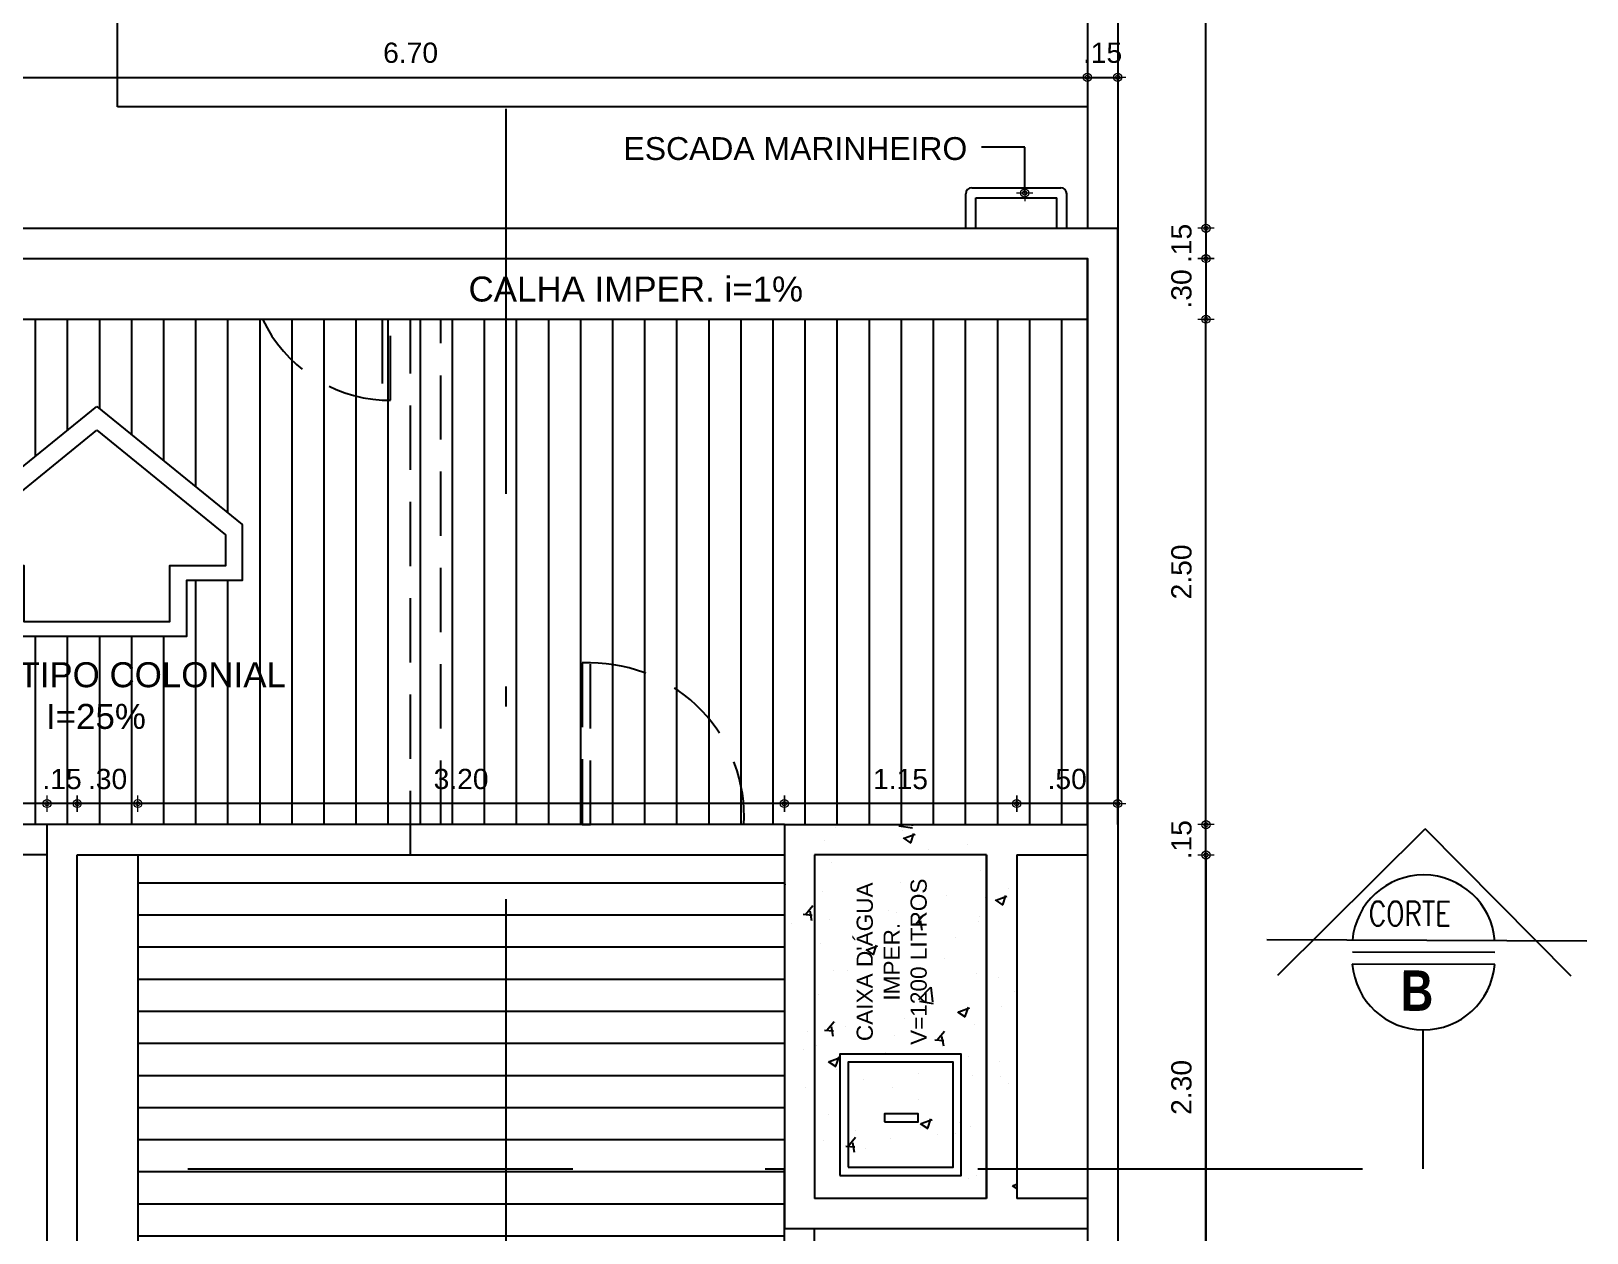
# Model space of a CAD drawing. Header units: millimetres. Extents: x 1540 to 1603, y 509.1 to 598.2.
# Drawn here: x 1560.97 to 1568.67, y 541.89 to 547.83 of the extents above; entities that cross this region are included whole.
import ezdxf

# ---------------------------------------------------------------- set-up
doc = ezdxf.new("R2010")
doc.units = ezdxf.units.MM
doc.linetypes.add('DASHDOT2', pattern=[12.7, 6.35, -3.175, 0, -3.175])
doc.linetypes.add('HIDDEN', pattern=[9.525, 6.35, -3.175])
for name, color, linetype in [('0-L. PISO', 4, 'Continuous'), ('0-TEXTO 01', 230, 'Continuous'), ('A-PEN-08', 8, 'Continuous'), ('A-PEN-B', 5, 'Continuous'), ('A-PEN-C', 4, 'Continuous'), ('A-PEN-G', 3, 'Continuous'), ('A-PEN-M', 6, 'Continuous'), ('A-PEN-R', 1, 'Continuous'), ('A-PEN-Y', 2, 'Continuous'), ('L-Cortes', 2, 'Continuous')]:
    doc.layers.add(name, color=color, linetype=linetype)
doc.layers.add('COTAS', color=53, linetype='Continuous', lineweight=9)
doc.styles.add('CARIMBO_DADOS', font='arial.ttf', dxfattribs={"height": 0.1})
doc.styles.add('REG60', font='romans.shx', dxfattribs={"width": 0.8, "height": 0.15})
doc.styles.add('SANSSERIF2', font='sanssb__.ttf', dxfattribs={"width": 0.8})
doc.dimstyles.new('COTAS_EXTERNAS', dxfattribs={"dimtxt": 0.1, "dimasz": 0.01, "dimexe": 0, "dimexo": 0, "dimgap": 0.07, "dimtad": 1, "dimzin": 5, "dimdsep": 46, "dimtxsty": 'CARIMBO_DADOS', "dimblk1": 'CIRCULOS', "dimblk2": 'CIRCULOS', "dimsah": 1, "dimcen": 0, "dimse1": 1, "dimse2": 1, "dimclrd": 8, "dimclre": 8, "dimclrt": 230, "dimadec": 0, "dimazin": 0, "dimtfac": 100, "dimtix": 1, "dimtmove": 2, "dimatfit": 3, "dimldrblk": 'CIRCULOS', "dimfxl": 1, "dimtolj": 1, "dimtzin": 5, "dimarcsym": 0})
doc.dimstyles.get("Standard").update_dxf_attribs({"dimtxt": 0.18, "dimasz": 0.18, "dimexe": 0.18, "dimexo": 0.0625, "dimgap": 0.09, "dimtad": 0, "dimtih": 1, "dimtoh": 1, "dimdec": 4, "dimzin": 0, "dimdsep": 46, "dimtxsty": 'Standard', "dimcen": 0.09, "dimadec": 0, "dimazin": 0, "dimtfac": 1, "dimtdec": 4, "dimtofl": 0, "dimtmove": 0, "dimatfit": 3, "dimfxl": 1, "dimtolj": 1, "dimtzin": 0, "dimarcsym": 0})

# ---------------------------------------------------------------- blocks, each defined once
blk = doc.blocks.new('CIRCULOS')
at = {"layer": 'COTAS'}
for p, q in [((-4, 0), (4, 0)), ((0, 4), (0, -4))]:
    blk.add_line(p, q, dxfattribs=at)
for radius in [2, 1]:
    blk.add_circle((0, 0), radius, dxfattribs=at)
blk = doc.blocks.new('*D389')
at = {"layer": 'A-PEN-08', "color": 8, "lineweight": -2, "ltscale": 0.05}
blk.add_line((1559.1397, 543.7479), (1559.1397, 537.018), dxfattribs=at)
at = {"layer": 'Defpoints', "color": 0, "ltscale": 0.05}
for p in [(1559.3482, 543.7579), (1559.1397, 537.008), (1561.1982, 537.008)]:
    blk.add_point(p, dxfattribs=at)
at = {"layer": 'A-PEN-08', "color": 8, "lineweight": -2, "ltscale": 0.05, "xscale": 0.01, "yscale": 0.01, "zscale": 0.01}
for p, rotation in [((1559.1397, 543.7579), 90), ((1559.1397, 537.008), 270)]:
    blk.add_blockref('CIRCULOS', p, dxfattribs=dict(at, rotation=rotation))
at = {"layer": 'A-PEN-08', "color": 230, "ltscale": 0.05, "insert": (1559.0187, 540.383), "char_height": 0.1, "attachment_point": 5, "rotation": 90, "style": 'CARIMBO_DADOS'}
blk.add_mtext('\\A1;6.75', dxfattribs=at)
blk = doc.blocks.new('*D393')
at = {"layer": 'A-PEN-08', "color": 8, "lineweight": -2, "ltscale": 0.05}
blk.add_line((1559.5082, 547.6045), (1566.1882, 547.6045), dxfattribs=at)
at = {"layer": 'Defpoints', "color": 0, "ltscale": 0.05}
for p in [(1566.1982, 547.6045), (1559.4982, 546.7079), (1566.1982, 546.7079)]:
    blk.add_point(p, dxfattribs=at)
at = {"layer": 'A-PEN-08', "color": 8, "lineweight": -2, "ltscale": 0.05, "xscale": 0.01, "yscale": 0.01, "zscale": 0.01, "rotation": 180}
blk.add_blockref('CIRCULOS', (1559.4982, 547.6045), dxfattribs=at)
at = {"layer": 'A-PEN-08', "color": 8, "lineweight": -2, "ltscale": 0.05, "xscale": 0.01, "yscale": 0.01, "zscale": 0.01}
blk.add_blockref('CIRCULOS', (1566.1982, 547.6045), dxfattribs=at)
at = {"layer": 'A-PEN-08', "color": 230, "ltscale": 0.05, "insert": (1562.8482, 547.7256), "char_height": 0.1, "attachment_point": 5, "style": 'CARIMBO_DADOS'}
blk.add_mtext('\\A1;6.70', dxfattribs=at)
blk = doc.blocks.new('*D394')
at = {"layer": 'A-PEN-08', "color": 8, "lineweight": -2, "ltscale": 0.05}
for p, q in [((1566.1882, 547.6045), (1566.1782, 547.6045)), ((1566.1982, 547.6045), (1566.3482, 547.6045)), ((1566.3582, 547.6045), (1566.3682, 547.6045))]:
    blk.add_line(p, q, dxfattribs=at)
at = {"layer": 'Defpoints', "color": 0, "ltscale": 0.05}
for p in [(1566.3482, 547.6045), (1566.3482, 546.8579), (1566.1982, 546.7079)]:
    blk.add_point(p, dxfattribs=at)
at = {"layer": 'A-PEN-08', "color": 8, "lineweight": -2, "ltscale": 0.05, "xscale": 0.01, "yscale": 0.01, "zscale": 0.01}
blk.add_blockref('CIRCULOS', (1566.1982, 547.6045), dxfattribs=at)
at = {"layer": 'A-PEN-08', "color": 8, "lineweight": -2, "ltscale": 0.05, "xscale": 0.01, "yscale": 0.01, "zscale": 0.01, "rotation": 180}
blk.add_blockref('CIRCULOS', (1566.3482, 547.6045), dxfattribs=at)
at = {"layer": 'A-PEN-08', "color": 230, "ltscale": 0.05, "insert": (1566.2732, 547.7256), "char_height": 0.1, "attachment_point": 5, "style": 'CARIMBO_DADOS'}
blk.add_mtext('\\A1;.15', dxfattribs=at)
blk = doc.blocks.new('*D395')
at = {"layer": 'A-PEN-08', "color": 8, "lineweight": -2, "ltscale": 0.05}
for p, q in [((1566.7852, 546.8679), (1566.7852, 546.8779)), ((1566.7852, 546.8579), (1566.7852, 546.7079)), ((1566.7852, 546.6979), (1566.7852, 546.6879))]:
    blk.add_line(p, q, dxfattribs=at)
at = {"layer": 'Defpoints', "color": 0, "ltscale": 0.05}
for p in [(1566.3482, 546.8579), (1566.1982, 546.7079), (1566.7852, 546.7079)]:
    blk.add_point(p, dxfattribs=at)
at = {"layer": 'A-PEN-08', "color": 8, "lineweight": -2, "ltscale": 0.05, "xscale": 0.01, "yscale": 0.01, "zscale": 0.01}
for p, rotation in [((1566.7852, 546.8579), 270), ((1566.7852, 546.7079), 90)]:
    blk.add_blockref('CIRCULOS', p, dxfattribs=dict(at, rotation=rotation))
at = {"layer": 'A-PEN-08', "color": 230, "ltscale": 0.05, "insert": (1566.6642, 546.7829), "char_height": 0.1, "attachment_point": 5, "rotation": 90, "style": 'CARIMBO_DADOS'}
blk.add_mtext('\\A1;.15', dxfattribs=at)
blk = doc.blocks.new('*D396')
at = {"layer": 'A-PEN-08', "color": 8, "lineweight": -2, "ltscale": 0.05}
for p, q in [((1566.7852, 546.7179), (1566.7852, 546.7279)), ((1566.7852, 546.7079), (1566.7852, 546.4079)), ((1566.7852, 546.3979), (1566.7852, 546.3879))]:
    blk.add_line(p, q, dxfattribs=at)
at = {"layer": 'Defpoints', "color": 0, "ltscale": 0.05}
for p in [(1566.1982, 546.7079), (1566.1982, 546.4079), (1566.7852, 546.4079)]:
    blk.add_point(p, dxfattribs=at)
at = {"layer": 'A-PEN-08', "color": 8, "lineweight": -2, "ltscale": 0.05, "xscale": 0.01, "yscale": 0.01, "zscale": 0.01}
for p, rotation in [((1566.7852, 546.7079), 270), ((1566.7852, 546.4079), 90)]:
    blk.add_blockref('CIRCULOS', p, dxfattribs=dict(at, rotation=rotation))
at = {"layer": 'A-PEN-08', "color": 230, "ltscale": 0.05, "insert": (1566.6641, 546.5579), "char_height": 0.1, "attachment_point": 5, "rotation": 90, "style": 'CARIMBO_DADOS'}
blk.add_mtext('\\A1;.30', dxfattribs=at)
blk = doc.blocks.new('*D330')
at = {"layer": 'A-PEN-08', "color": 8, "lineweight": -2, "ltscale": 0.05}
blk.add_line((1566.7852, 541.4679), (1566.7852, 543.7479), dxfattribs=at)
at = {"layer": 'Defpoints', "color": 0, "ltscale": 0.05}
for p in [(1561.1982, 543.7579), (1566.7852, 543.7579), (1564.8482, 541.4579)]:
    blk.add_point(p, dxfattribs=at)
at = {"layer": 'A-PEN-08', "color": 8, "lineweight": -2, "ltscale": 0.05, "xscale": 0.01, "yscale": 0.01, "zscale": 0.01}
for p, rotation in [((1566.7852, 543.7579), 90), ((1566.7852, 541.4579), 270)]:
    blk.add_blockref('CIRCULOS', p, dxfattribs=dict(at, rotation=rotation))
at = {"layer": 'A-PEN-08', "color": 230, "ltscale": 0.05, "insert": (1566.6641, 542.6079), "char_height": 0.1, "attachment_point": 5, "rotation": 90, "style": 'CARIMBO_DADOS'}
blk.add_mtext('\\A1;2.30', dxfattribs=at)
blk = doc.blocks.new('*D331')
at = {"layer": 'A-PEN-08', "color": 8, "lineweight": -2, "ltscale": 0.05}
blk.add_line((1566.7852, 543.7479), (1566.7852, 541.4679), dxfattribs=at)
at = {"layer": 'Defpoints', "color": 0, "ltscale": 0.05}
for p in [(1561.1982, 543.7579), (1566.1982, 541.4579), (1566.7852, 541.4579)]:
    blk.add_point(p, dxfattribs=at)
at = {"layer": 'A-PEN-08', "color": 8, "lineweight": -2, "ltscale": 0.05, "xscale": 0.01, "yscale": 0.01, "zscale": 0.01}
for p, rotation in [((1566.7852, 543.7579), 90), ((1566.7852, 541.4579), 270)]:
    blk.add_blockref('CIRCULOS', p, dxfattribs=dict(at, rotation=rotation))
at = {"layer": 'A-PEN-08', "color": 230, "ltscale": 0.05, "insert": (1566.6641, 542.6079), "char_height": 0.1, "attachment_point": 5, "rotation": 90, "style": 'CARIMBO_DADOS'}
blk.add_mtext('\\A1;2.30', dxfattribs=at)
blk = doc.blocks.new('*D524')
at = {"layer": 'A-PEN-08', "color": 8, "lineweight": -2, "ltscale": 0.05}
blk.add_line((1566.3382, 544.0119), (1565.8582, 544.0119), dxfattribs=at)
at = {"layer": 'Defpoints', "color": 0, "ltscale": 0.05}
for p in [(1565.8482, 544.0119), (1565.8482, 543.7579), (1566.3482, 543.7579)]:
    blk.add_point(p, dxfattribs=at)
at = {"layer": 'A-PEN-08', "color": 8, "lineweight": -2, "ltscale": 0.05, "xscale": 0.01, "yscale": 0.01, "zscale": 0.01, "rotation": 180}
blk.add_blockref('CIRCULOS', (1565.8482, 544.0119), dxfattribs=at)
at = {"layer": 'A-PEN-08', "color": 8, "lineweight": -2, "ltscale": 0.05, "xscale": 0.01, "yscale": 0.01, "zscale": 0.01}
blk.add_blockref('CIRCULOS', (1566.3482, 544.0119), dxfattribs=at)
at = {"layer": 'A-PEN-08', "color": 230, "ltscale": 0.05, "insert": (1566.0982, 544.1329), "char_height": 0.1, "attachment_point": 5, "style": 'CARIMBO_DADOS'}
blk.add_mtext('\\A1;.50', dxfattribs=at)
blk = doc.blocks.new('*D359')
at = {"layer": 'A-PEN-08', "color": 8, "lineweight": -2, "ltscale": 0.05}
blk.add_line((1565.8382, 544.0119), (1564.7082, 544.0119), dxfattribs=at)
at = {"layer": 'Defpoints', "color": 0, "ltscale": 0.05}
for p in [(1564.6982, 544.0119), (1564.6982, 543.8928), (1565.8482, 543.9079)]:
    blk.add_point(p, dxfattribs=at)
at = {"layer": 'A-PEN-08', "color": 8, "lineweight": -2, "ltscale": 0.05, "xscale": 0.01, "yscale": 0.01, "zscale": 0.01, "rotation": 180}
blk.add_blockref('CIRCULOS', (1564.6982, 544.0119), dxfattribs=at)
at = {"layer": 'A-PEN-08', "color": 8, "lineweight": -2, "ltscale": 0.05, "xscale": 0.01, "yscale": 0.01, "zscale": 0.01}
blk.add_blockref('CIRCULOS', (1565.8482, 544.0119), dxfattribs=at)
at = {"layer": 'A-PEN-08', "color": 230, "ltscale": 0.05, "insert": (1565.2732, 544.1329), "char_height": 0.1, "attachment_point": 5, "style": 'CARIMBO_DADOS'}
blk.add_mtext('\\A1;1.15', dxfattribs=at)
blk = doc.blocks.new('*D525')
at = {"layer": 'A-PEN-08', "color": 8, "lineweight": -2, "ltscale": 0.05}
for p, q in [((1566.7852, 543.9179), (1566.7852, 543.9279)), ((1566.7852, 543.7579), (1566.7852, 543.9079)), ((1566.7852, 543.7479), (1566.7852, 543.7379))]:
    blk.add_line(p, q, dxfattribs=at)
at = {"layer": 'Defpoints', "color": 0, "ltscale": 0.05}
for p in [(1566.1497, 543.9079), (1566.7852, 543.9079), (1566.1982, 543.7579)]:
    blk.add_point(p, dxfattribs=at)
at = {"layer": 'A-PEN-08', "color": 8, "lineweight": -2, "ltscale": 0.05, "xscale": 0.01, "yscale": 0.01, "zscale": 0.01}
for p, rotation in [((1566.7852, 543.9079), 270), ((1566.7852, 543.7579), 90)]:
    blk.add_blockref('CIRCULOS', p, dxfattribs=dict(at, rotation=rotation))
at = {"layer": 'A-PEN-08', "color": 230, "ltscale": 0.05, "insert": (1566.6642, 543.8329), "char_height": 0.1, "attachment_point": 5, "rotation": 90, "style": 'CARIMBO_DADOS'}
blk.add_mtext('\\A1;.15', dxfattribs=at)
blk = doc.blocks.new('*D526')
at = {"layer": 'A-PEN-08', "color": 8, "lineweight": -2, "ltscale": 0.05}
blk.add_line((1566.7852, 543.9179), (1566.7852, 546.3979), dxfattribs=at)
at = {"layer": 'Defpoints', "color": 0, "ltscale": 0.05}
for p in [(1566.1982, 546.4079), (1566.7852, 546.4079), (1566.1497, 543.9079)]:
    blk.add_point(p, dxfattribs=at)
at = {"layer": 'A-PEN-08', "color": 8, "lineweight": -2, "ltscale": 0.05, "xscale": 0.01, "yscale": 0.01, "zscale": 0.01}
for p, rotation in [((1566.7852, 546.4079), 90), ((1566.7852, 543.9079), 270)]:
    blk.add_blockref('CIRCULOS', p, dxfattribs=dict(at, rotation=rotation))
at = {"layer": 'A-PEN-08', "color": 230, "ltscale": 0.05, "insert": (1566.6642, 545.1579), "char_height": 0.1, "attachment_point": 5, "rotation": 90, "style": 'CARIMBO_DADOS'}
blk.add_mtext('\\A1;2.50', dxfattribs=at)
blk = doc.blocks.new('*D527')
at = {"layer": 'A-PEN-08', "color": 8, "lineweight": -2, "ltscale": 0.05}
blk.add_line((1564.6882, 544.0119), (1561.5082, 544.0119), dxfattribs=at)
at = {"layer": 'Defpoints', "color": 0, "ltscale": 0.05}
for p in [(1561.4982, 544.0119), (1564.6982, 543.8928), (1561.4982, 543.7579)]:
    blk.add_point(p, dxfattribs=at)
at = {"layer": 'A-PEN-08', "color": 8, "lineweight": -2, "ltscale": 0.05, "xscale": 0.01, "yscale": 0.01, "zscale": 0.01, "rotation": 180}
blk.add_blockref('CIRCULOS', (1561.4982, 544.0119), dxfattribs=at)
at = {"layer": 'A-PEN-08', "color": 8, "lineweight": -2, "ltscale": 0.05, "xscale": 0.01, "yscale": 0.01, "zscale": 0.01}
blk.add_blockref('CIRCULOS', (1564.6982, 544.0119), dxfattribs=at)
at = {"layer": 'A-PEN-08', "color": 230, "ltscale": 0.05, "insert": (1563.0982, 544.133), "char_height": 0.1, "attachment_point": 5, "style": 'CARIMBO_DADOS'}
blk.add_mtext('\\A1;3.20', dxfattribs=at)
blk = doc.blocks.new('*D528')
at = {"layer": 'A-PEN-08', "color": 8, "lineweight": -2, "ltscale": 0.05}
for p, q in [((1561.1882, 544.0119), (1561.1782, 544.0119)), ((1561.4982, 544.0119), (1561.1982, 544.0119)), ((1561.5082, 544.0119), (1561.5182, 544.0119))]:
    blk.add_line(p, q, dxfattribs=at)
at = {"layer": 'Defpoints', "color": 0, "ltscale": 0.05}
for p in [(1561.1982, 544.0119), (1561.1982, 543.7579), (1561.4982, 543.7579)]:
    blk.add_point(p, dxfattribs=at)
at = {"layer": 'A-PEN-08', "color": 8, "lineweight": -2, "ltscale": 0.05, "xscale": 0.01, "yscale": 0.01, "zscale": 0.01}
blk.add_blockref('CIRCULOS', (1561.1982, 544.0119), dxfattribs=at)
at = {"layer": 'A-PEN-08', "color": 8, "lineweight": -2, "ltscale": 0.05, "xscale": 0.01, "yscale": 0.01, "zscale": 0.01, "rotation": 180}
blk.add_blockref('CIRCULOS', (1561.4982, 544.0119), dxfattribs=at)
at = {"layer": 'A-PEN-08', "color": 230, "ltscale": 0.05, "insert": (1561.3482, 544.133), "char_height": 0.1, "attachment_point": 5, "style": 'CARIMBO_DADOS'}
blk.add_mtext('\\A1;.30', dxfattribs=at)
blk = doc.blocks.new('*D529')
at = {"layer": 'A-PEN-08', "color": 8, "lineweight": -2, "ltscale": 0.05}
for p, q in [((1561.0382, 544.0119), (1561.0282, 544.0119)), ((1561.1982, 544.0119), (1561.0482, 544.0119)), ((1561.2082, 544.0119), (1561.2182, 544.0119))]:
    blk.add_line(p, q, dxfattribs=at)
at = {"layer": 'Defpoints', "color": 0, "ltscale": 0.05}
for p in [(1561.0482, 544.0119), (1561.0482, 543.9079), (1561.1982, 543.7579)]:
    blk.add_point(p, dxfattribs=at)
at = {"layer": 'A-PEN-08', "color": 8, "lineweight": -2, "ltscale": 0.05, "xscale": 0.01, "yscale": 0.01, "zscale": 0.01}
blk.add_blockref('CIRCULOS', (1561.0482, 544.0119), dxfattribs=at)
at = {"layer": 'A-PEN-08', "color": 8, "lineweight": -2, "ltscale": 0.05, "xscale": 0.01, "yscale": 0.01, "zscale": 0.01, "rotation": 180}
blk.add_blockref('CIRCULOS', (1561.1982, 544.0119), dxfattribs=at)
at = {"layer": 'A-PEN-08', "color": 230, "ltscale": 0.05, "insert": (1561.1232, 544.1329), "char_height": 0.1, "attachment_point": 5, "style": 'CARIMBO_DADOS'}
blk.add_mtext('\\A1;.15', dxfattribs=at)
blk = doc.blocks.new('*D530')
at = {"layer": 'A-PEN-08', "color": 8, "lineweight": -2, "ltscale": 0.05}
blk.add_line((1561.0382, 544.0119), (1559.5082, 544.0119), dxfattribs=at)
at = {"layer": 'Defpoints', "color": 0, "ltscale": 0.05}
for p in [(1559.4982, 544.0119), (1559.4982, 543.9079), (1561.0482, 543.9079)]:
    blk.add_point(p, dxfattribs=at)
at = {"layer": 'A-PEN-08', "color": 8, "lineweight": -2, "ltscale": 0.05, "xscale": 0.01, "yscale": 0.01, "zscale": 0.01, "rotation": 180}
blk.add_blockref('CIRCULOS', (1559.4982, 544.0119), dxfattribs=at)
at = {"layer": 'A-PEN-08', "color": 8, "lineweight": -2, "ltscale": 0.05, "xscale": 0.01, "yscale": 0.01, "zscale": 0.01}
blk.add_blockref('CIRCULOS', (1561.0482, 544.0119), dxfattribs=at)
at = {"layer": 'A-PEN-08', "color": 230, "ltscale": 0.05, "insert": (1560.2732, 544.1329), "char_height": 0.1, "attachment_point": 5, "style": 'CARIMBO_DADOS'}
blk.add_mtext('\\A1;1.55', dxfattribs=at)
blk = doc.blocks.new('*D533')
at = {"layer": 'A-PEN-08', "color": 8, "lineweight": -2, "ltscale": 0.05}
blk.add_line((1566.7852, 546.8679), (1566.7852, 549.8479), dxfattribs=at)
at = {"layer": 'Defpoints', "color": 0, "ltscale": 0.05}
for p in [(1566.1982, 549.8579), (1566.7852, 549.8579), (1566.3482, 546.8579)]:
    blk.add_point(p, dxfattribs=at)
at = {"layer": 'A-PEN-08', "color": 8, "lineweight": -2, "ltscale": 0.05, "xscale": 0.01, "yscale": 0.01, "zscale": 0.01}
for p, rotation in [((1566.7852, 549.8579), 90), ((1566.7852, 546.8579), 270)]:
    blk.add_blockref('CIRCULOS', p, dxfattribs=dict(at, rotation=rotation))
at = {"layer": 'A-PEN-08', "color": 230, "ltscale": 0.05, "insert": (1566.6641, 548.3579), "char_height": 0.1, "attachment_point": 5, "rotation": 90, "style": 'CARIMBO_DADOS'}
blk.add_mtext('\\A1;3.00', dxfattribs=at)

msp = doc.modelspace()

# ---------------------------------------------------------------- hatches: boundary and pattern name
at = {"layer": 'A-PEN-B', "ltscale": 0.05}
h = msp.add_hatch(dxfattribs=at)
h.set_pattern_fill('LINE', color=8, scale=0.05, angle=90, style=0)
h.set_pattern_definition([(90, (-2519.20092, 361.37498), (-0.15875, 1e-17), [])])
h.paths.add_polyline_path([(1560.5743, 545.3921), (1560.5743, 545.115), (1560.8514, 545.115), (1560.8514, 544.8379), (1561.7382, 544.8379), (1561.7382, 545.115), (1562.0153, 545.115), (1562.0153, 545.3921), (1561.2948, 545.9769)], flags=0)
h.paths.add_polyline_path([(1559.4982, 543.9079), (1566.1982, 543.9079), (1566.1982, 546.4079), (1559.4982, 546.4079)])
h = msp.add_hatch(dxfattribs=at)
h.set_pattern_fill('LINE', color=8, scale=0.05, style=0)
h.set_pattern_definition([(7e-15, (-2519.20092, 361.37498), (0, 0.15875), [])])
h.paths.add_polyline_path([(1561.4982, 537.008), (1564.6982, 537.008), (1564.6982, 543.7579), (1561.4982, 543.7579)])
h.paths.add_polyline_path([(1563.2197, 540.6941), (1563.2197, 540.9712), (1562.9426, 540.9712), (1562.3577, 540.2507), (1562.9426, 539.5302), (1563.2197, 539.5302), (1563.2197, 539.8073), (1563.4968, 539.8073), (1563.4968, 540.6941)], flags=0)

# ---------------------------------------------------------------- linework, layer by layer
at = {"color": 6}
for p, q in [((1567.1406, 543.164), (1567.8698, 543.8878)), ((1568.5936, 543.1587), (1567.8698, 543.8878)), ((1568.6706, 543.3319), (1567.0872, 543.3378))]:
    msp.add_line(p, q, dxfattribs=at)
for p, q in [((1568.2147, 543.2157), (1567.5095, 543.2183)), ((1568.2149, 543.2747), (1567.5097, 543.2773))]:
    msp.add_line(p, q)
for centre, start, end in [((1567.8624, 543.3054), 4.56915, 175.00876), ((1567.8622, 543.2465), 184.56915, 355.00876)]:
    msp.add_arc(centre, 0.3538, start, end)
at = {"layer": '0-L. PISO', "color": 6, "ltscale": 0.05}
for p, q in [((1565.5963, 546.8579), (1565.5963, 547.0279)), ((1565.6263, 547.0579), (1566.0663, 547.0579)), ((1565.6463, 547.0079), (1566.0463, 547.0079)), ((1565.6463, 546.8579), (1565.6463, 547.0079)), ((1566.0463, 546.8579), (1566.0463, 547.0079)), ((1566.0963, 546.8579), (1566.0963, 547.0279))]:
    msp.add_line(p, q, dxfattribs=at)
for centre, start, end in [((1565.6263, 547.0279), 90, 180), ((1566.0663, 547.0279), 0, 90)]:
    msp.add_arc(centre, 0.03, start, end, dxfattribs=at)
at = {"layer": 'A-PEN-08', "ltscale": 0.05}
for p, q in [((1564.9519, 543.8928), (1564.9519, 543.8928)), ((1565.2655, 543.9023), (1565.3333, 543.8918)), ((1565.2807, 543.8774), (1565.2807, 543.8774)), ((1565.2865, 543.8419), (1565.3244, 543.8163)), ((1565.2917, 543.841), (1565.345, 543.8615)), ((1565.3244, 543.8183), (1565.3399, 543.8644)), ((1565.3323, 543.8995), (1565.3313, 543.9079)), ((1564.8958, 543.8287), (1564.8958, 543.8287)), ((1565.4138, 543.785), (1565.4138, 543.785)), ((1565.6046, 543.8101), (1565.6046, 543.8101)), ((1564.9326, 543.7216), (1564.9326, 543.7216)), ((1565.6672, 543.6809), (1565.6672, 543.6809)), ((1564.6982, 543.6143), (1564.6996, 543.6186)), ((1564.6982, 543.6132), (1564.7048, 543.6157)), ((1565.2714, 543.6238), (1565.2714, 543.6238)), ((1564.8865, 543.575), (1564.8865, 543.575)), ((1565.0943, 543.5741), (1565.0943, 543.5741)), ((1565.5011, 543.557), (1565.5011, 543.557)), ((1565.6927, 543.5476), (1565.6927, 543.5476)), ((1565.7414, 543.5351), (1565.7793, 543.5096)), ((1565.7465, 543.5342), (1565.7999, 543.5547)), ((1565.7793, 543.5115), (1565.7947, 543.5576)), ((1565.8092, 543.5907), (1565.8092, 543.5907)), ((1564.7906, 543.4643), (1564.8362, 543.4603)), ((1564.8024, 543.4639), (1564.8392, 543.5076)), ((1564.8347, 543.4324), (1564.8259, 543.4802)), ((1564.8482, 543.489), (1564.8482, 543.489)), ((1565.2133, 543.4845), (1565.2133, 543.4845)), ((1565.255, 543.4718), (1565.255, 543.4718)), ((1565.349, 543.416), (1565.3857, 543.4598)), ((1565.3648, 543.5144), (1565.3648, 543.5144)), ((1565.4041, 543.5096), (1565.4041, 543.5096)), ((1565.6618, 543.4546), (1565.6618, 543.4546)), ((1564.7321, 543.4211), (1564.7321, 543.4211)), ((1564.9204, 543.4381), (1564.9204, 543.4381)), ((1565.3372, 543.4165), (1565.3827, 543.4125)), ((1565.3812, 543.3846), (1565.3724, 543.4324)), ((1565.6579, 543.4272), (1565.6579, 543.4272)), ((1564.8773, 543.3213), (1564.8773, 543.3213)), ((1565.1063, 543.2884), (1565.1596, 543.3089)), ((1565.139, 543.2658), (1565.1545, 543.3118)), ((1565.2621, 543.3701), (1565.2621, 543.3701)), ((1565.5474, 543.3471), (1565.5474, 543.3471)), ((1565.1011, 543.2894), (1565.139, 543.2638)), ((1565.103, 543.2708), (1565.103, 543.2708)), ((1565.4922, 543.247), (1565.4922, 543.247)), ((1564.9427, 543.1868), (1564.9427, 543.1868)), ((1565.0129, 543.1839), (1565.0129, 543.1839)), ((1565.2036, 543.209), (1565.2036, 543.209)), ((1565.3495, 543.1696), (1565.3495, 543.1696)), ((1565.6487, 543.1736), (1565.6487, 543.1736)), ((1565.7563, 543.1524), (1565.7563, 543.1524)), ((1564.868, 543.0677), (1564.868, 543.0677)), ((1565.2529, 543.1164), (1565.2529, 543.1164)), ((1565.3647, 543.0425), (1565.4241, 543.1043)), ((1565.4333, 543.0311), (1565.4249, 543.1034)), ((1565.8384, 543.0804), (1565.8384, 543.0804)), ((1565.3666, 543.0339), (1565.4343, 543.0234)), ((1565.394, 543.0041), (1565.394, 543.0041)), ((1565.5611, 542.9817), (1565.6145, 543.0021)), ((1565.5939, 542.959), (1565.6093, 543.005)), ((1565.773, 543.0098), (1565.773, 543.0098)), ((1564.9082, 542.8907), (1564.9449, 542.9345)), ((1564.9496, 542.9278), (1564.9496, 542.9278)), ((1565.2918, 542.9465), (1565.2918, 542.9465)), ((1565.556, 542.9826), (1565.5939, 542.957)), ((1565.6394, 542.9199), (1565.6394, 542.9199)), ((1564.8124, 542.8834), (1564.8124, 542.8834)), ((1564.8963, 542.8911), (1564.9419, 542.8871)), ((1564.9404, 542.8593), (1564.9316, 542.907)), ((1565.0032, 542.9085), (1565.0032, 542.9085)), ((1565.2436, 542.8628), (1565.2436, 542.8628)), ((1565.4429, 542.8433), (1565.4884, 542.8393)), ((1565.4547, 542.8429), (1565.4914, 542.8867)), ((1565.487, 542.8114), (1565.4781, 542.8592)), ((1564.7944, 542.7974), (1564.7944, 542.7974)), ((1564.8587, 542.814), (1564.8587, 542.814)), ((1564.9209, 542.7359), (1564.9742, 542.7564)), ((1564.9536, 542.7132), (1564.9691, 542.7593)), ((1565.2011, 542.7802), (1565.2011, 542.7802)), ((1565.6079, 542.7631), (1565.6079, 542.7631)), ((1564.9157, 542.7368), (1564.9536, 542.7112)), ((1564.955, 542.6951), (1564.955, 542.6951)), ((1565.3618, 542.6779), (1565.3618, 542.6779)), ((1565.5726, 542.7093), (1565.5726, 542.7093)), ((1565.7633, 542.7344), (1565.7633, 542.7344)), ((1564.8027, 542.6079), (1564.8027, 542.6079)), ((1565.0913, 542.6459), (1565.0913, 542.6459)), ((1565.2343, 542.6091), (1565.2343, 542.6091)), ((1565.6301, 542.6662), (1565.6301, 542.6662)), ((1565.7686, 542.6607), (1565.7686, 542.6607)), ((1565.8069, 542.6258), (1565.8069, 542.6258)), ((1564.8495, 542.5603), (1564.8495, 542.5603)), ((1565.3625, 542.5495), (1565.3625, 542.5495)), ((1564.9182, 542.4732), (1564.9182, 542.4732)), ((1565.3757, 542.4291), (1565.4291, 542.4496)), ((1565.4085, 542.4064), (1565.4239, 542.4525)), ((1565.0495, 542.3929), (1565.0495, 542.3929)), ((1565.3706, 542.43), (1565.4085, 542.4044)), ((1565.3721, 542.4088), (1565.3721, 542.4088)), ((1565.4563, 542.3757), (1565.4563, 542.3757)), ((1565.5451, 542.3822), (1565.5451, 542.3822)), ((1565.5629, 542.4339), (1565.5629, 542.4339)), ((1565.6209, 542.4126), (1565.6209, 542.4126)), ((1564.8909, 542.3454), (1564.8909, 542.3454)), ((1565.0021, 542.3179), (1565.0476, 542.314)), ((1565.0139, 542.3175), (1565.0506, 542.3613)), ((1565.0461, 542.2861), (1565.0373, 542.3339)), ((1565.1007, 542.3059), (1565.1007, 542.3059)), ((1565.2251, 542.3554), (1565.2251, 542.3554)), ((1565.6116, 542.1589), (1565.6116, 542.1589)), ((1565.651, 542.1713), (1565.651, 542.1713)), ((1565.8254, 542.1232), (1565.8482, 542.1078)), ((1565.8306, 542.1223), (1565.8482, 542.1291)), ((1565.8361, 542.1155), (1565.8361, 542.1155))]:
    msp.add_line(p, q, dxfattribs=at)
at = {"layer": 'A-PEN-B', "ltscale": 0.05}
for p, q in [((1566.3482, 550.0079), (1566.3482, 546.8579)), ((1566.1982, 549.8579), (1566.1982, 546.8579)), ((1566.3482, 543.9079), (1566.3482, 546.8579)), ((1566.1982, 543.9079), (1566.1982, 546.7079)), ((1566.1982, 546.7079), (1566.1982, 543.9079)), ((1564.6982, 543.9079), (1564.6982, 543.9079)), ((1564.6982, 543.9079), (1565.8482, 543.9079)), ((1564.6982, 543.9079), (1564.6982, 542.0325)), ((1565.8482, 543.9079), (1566.1982, 543.9079)), ((1565.6982, 543.7579), (1565.6982, 542.0579)), ((1564.6982, 542.0325), (1564.6982, 541.9058)), ((1565.6982, 542.0579), (1564.8482, 542.0579)), ((1566.1982, 542.0579), (1565.8482, 542.0579))]:
    msp.add_line(p, q, dxfattribs=at)
at = {"layer": 'A-PEN-B', "color": 2, "ltscale": 0.05}
msp.add_line((1566.3482, 546.8579), (1566.3482, 532.358), dxfattribs=at)
at = {"layer": 'A-PEN-B', "color": 3, "ltscale": 0.05}
for p, q in [((1561.1982, 537.008), (1561.1982, 543.7579)), ((1561.1982, 543.7579), (1564.6982, 543.7579))]:
    msp.add_line(p, q, dxfattribs=at)
at = {"layer": 'A-PEN-B', "color": 5, "ltscale": 0.05}
for p, q in [((1565.6982, 543.7579), (1564.8482, 543.7579)), ((1564.8482, 543.7579), (1564.8482, 542.0579)), ((1565.6982, 542.0579), (1565.6982, 543.7579)), ((1565.8482, 543.7579), (1565.8482, 542.0579)), ((1566.1982, 541.9079), (1564.6982, 541.9079))]:
    msp.add_line(p, q, dxfattribs=at)
at = {"layer": 'A-PEN-B', "color": 2, "ltscale": 0.05}
for points in [[(1561.0482, 543.7579), (1559.3482, 543.7579), (1559.3482, 546.8579), (1559.4982, 546.8579), (1566.3482, 546.8579), (1566.3482, 541.3079)], [(1561.0482, 543.9079), (1559.4982, 543.9079), (1559.4982, 546.7079), (1566.1982, 546.7079), (1566.1982, 541.3079)]]:
    msp.add_lwpolyline(points, dxfattribs=at)
at = {"layer": 'A-PEN-B', "color": 6, "ltscale": 0.05}
for points in [[(1559.4982, 546.4079), (1566.1982, 546.4079)], [(1561.4982, 543.7579), (1561.4982, 537.008)]]:
    msp.add_lwpolyline(points, dxfattribs=at)
at = {"layer": 'A-PEN-B', "color": 3, "ltscale": 0.05}
msp.add_lwpolyline([(1564.6982, 543.9079), (1561.0482, 543.9079), (1561.0482, 536.858), (1564.8482, 536.858), (1564.8482, 541.9079)], dxfattribs=at)
at = {"layer": 'A-PEN-B', "color": 5, "ltscale": 0.05}
msp.add_lwpolyline([(1565.8482, 543.7579), (1566.1982, 543.7579)], dxfattribs=at)
at = {"layer": 'A-PEN-B', "color": 3, "ltscale": 0.05}
for points in [[(1564.9736, 542.1727), (1565.5736, 542.1727), (1565.5736, 542.7727), (1564.9736, 542.7727)], [(1565.0136, 542.2127), (1565.5336, 542.2127), (1565.5336, 542.7327), (1565.0136, 542.7327)], [(1565.1944, 542.4377), (1565.3602, 542.4377), (1565.3602, 542.4777), (1565.1944, 542.4777)]]:
    msp.add_lwpolyline(points, close=True, dxfattribs=at)
at = {"layer": 'A-PEN-C', "color": 8, "ltscale": 0.05}
for p, q in [((1561.3982, 547.4579), (1561.3982, 549.8579)), ((1566.1982, 547.4579), (1561.3982, 547.4579))]:
    msp.add_line(p, q, dxfattribs=at)
at = {"layer": 'A-PEN-C', "ltscale": 0.05}
msp.add_line((1564.8482, 543.6579), (1564.8482, 543.0579), dxfattribs=at)
at = {"layer": 'A-PEN-G', "color": 8, "linetype": 'HIDDEN', "ltscale": 0.05}
for p, q in [((1562.8482, 543.7579), (1562.8482, 546.4079)), ((1562.9982, 543.9079), (1562.9982, 546.4079)), ((1565.6982, 543.7579), (1565.6982, 542.0579))]:
    msp.add_line(p, q, dxfattribs=at)
at = {"layer": 'A-PEN-G', "ltscale": 0.05}
msp.add_line((1564.6982, 537.008), (1564.6982, 542.205), dxfattribs=at)
at = {"layer": 'A-PEN-G', "color": 8, "linetype": 'HIDDEN', "ltscale": 0.05}
msp.add_lwpolyline([(1562.7082, 546.4079), (1562.7082, 546.0079), (1562.7482, 546.0079), (1562.7482, 546.4079)], dxfattribs=at)
at = {"layer": 'A-PEN-G'}
msp.add_lwpolyline([(1561.2948, 545.9769), (1562.0153, 545.3921), (1562.0153, 545.115), (1561.7382, 545.115), (1561.7382, 544.8379), (1560.8514, 544.8379), (1560.8514, 545.115), (1560.5743, 545.115), (1560.5743, 545.3921)], close=True, dxfattribs=at)
at = {"layer": 'A-PEN-G', "color": 8, "linetype": 'HIDDEN', "ltscale": 0.05}
msp.add_lwpolyline([(1563.6982, 543.9079), (1563.7382, 543.9079), (1563.7382, 544.7079), (1563.6982, 544.7079)], close=True, dxfattribs=at)
for centre, radius, start, end in [((1562.7494, 546.7079), 0.7012, 205.32996, 266.63063), ((1563.7378, 543.9465), 0.7614, 357.096, 89.9664)]:
    msp.add_arc(centre, radius, start, end, dxfattribs=at)
at = {"layer": 'A-PEN-M'}
msp.add_lwpolyline([(1561.2948, 545.8595), (1561.9322, 545.3421), (1561.9322, 545.1877), (1561.6551, 545.1877), (1561.6551, 544.9106), (1560.9346, 544.9106), (1560.9346, 545.1877), (1560.6574, 545.1877), (1560.6574, 545.3421)], close=True, dxfattribs=at)
at = {"layer": 'A-PEN-R', "linetype": 'DASHDOT2', "ltscale": 0.3}
for p, q in [((1563.319, 551.3593), (1563.319, 522.3464)), ((1567.8609, 542.205), (1567.8609, 542.8927)), ((1557.8355, 542.205), (1567.8609, 542.205))]:
    msp.add_line(p, q, dxfattribs=at)

# ---------------------------------------------------------------- texts
at = {"color": 230, "insert": (1563.9629, 546.5565), "char_height": 0.123653, "width": 3.353, "attachment_point": 5, "style": 'CARIMBO_DADOS'}
msp.add_mtext('CALHA IMPER. i=1%', dxfattribs=at)
at = {"color": 230, "insert": (1561.2667, 544.5454), "char_height": 0.123653, "attachment_point": 5, "style": 'CARIMBO_DADOS'}
msp.add_mtext('TELHA TIPO COLONIAL\\P I=25%', dxfattribs=at)
at = {"color": 230, "insert": (1565.23, 543.2295), "char_height": 0.08, "width": 3.353, "attachment_point": 5, "rotation": 90, "style": 'CARIMBO_DADOS'}
msp.add_mtext("CAIXA D'ÁGUA \\PIMPER. \\PV=1200 LITROS", dxfattribs=at)
at = {"layer": '0-TEXTO 01', "color": 230, "insert": (1565.6036, 547.3088), "char_height": 0.113, "width": 1.740305, "attachment_point": 3, "style": 'CARIMBO_DADOS'}
msp.add_mtext('\\A1;ESCADA MARINHEIRO', dxfattribs=at)
at = {"layer": 'L-Cortes', "color": 7, "width": 0.8}
for s, height, style, p in [('CORTE', 0.12, 'REG60', (1567.5906, 543.4081)), ('B', 0.2, 'SANSSERIF2', (1567.7489, 542.9869))]:
    msp.add_text(s, height=height, rotation=359.78895, dxfattribs=dict(at, style=style)).set_placement(p)

# ---------------------------------------------------------------- dimensions: what is measured, and where the dimension line sits
at = {"layer": 'A-PEN-08', "ltscale": 0.05}
for base, p1, p2, picture, middle in [((1566.7852, 549.8579), (1566.3482, 546.8579), (1566.1982, 549.8579), '*D533', (1566.6641, 548.3579)), ((1566.7852, 546.7079), (1566.3482, 546.8579), (1566.1982, 546.7079), '*D395', (1566.6642, 546.7829)), ((1566.7852, 546.4079), (1566.1982, 546.7079), (1566.1982, 546.4079), '*D396', (1566.6641, 546.5579)), ((1566.7852, 546.4079), (1566.1497, 543.9079), (1566.1982, 546.4079), '*D526', (1566.6642, 545.1579)), ((1566.7852, 543.9079), (1566.1982, 543.7579), (1566.1497, 543.9079), '*D525', (1566.6642, 543.8329)), ((1559.1397, 537.008), (1559.3482, 543.7579), (1561.1982, 537.008), '*D389', (1559.0187, 540.383)), ((1566.7852, 543.7579), (1564.8482, 541.4579), (1561.1982, 543.7579), '*D330', (1566.6641, 542.6079)), ((1566.7852, 541.4579), (1561.1982, 543.7579), (1566.1982, 541.4579), '*D331', (1566.6641, 542.6079))]:
    dim = msp.add_linear_dim(base=base, p1=p1, p2=p2, angle=90, dimstyle='Standard', override={"dimtxt": 0.1, "dimasz": 0.01, "dimexe": 0, "dimexo": 0, "dimgap": 0.07, "dimtad": 1, "dimtih": 0, "dimtoh": 0, "dimdec": 2, "dimzin": 5, "dimtxsty": 'CARIMBO_DADOS', "dimblk1": 'CIRCULOS', "dimblk2": 'CIRCULOS', "dimsah": 1, "dimcen": 0, "dimse1": 1, "dimse2": 1, "dimclrd": 8, "dimclre": 8, "dimclrt": 230, "dimtfac": 100, "dimtdec": 2, "dimtix": 1, "dimtofl": 1, "dimtmove": 2, "dimldrblk": 'CIRCULOS', "dimfxl": 0, "dimfxlon": 1, "dimtzin": 5, "dimarcsym": 1}, dxfattribs=at)
    dim.commit()
    dim.dimension.update_dxf_attribs({"geometry": picture, "text_midpoint": middle})
for base, p1, p2, picture, middle in [((1566.1982, 547.6045), (1559.4982, 546.7079), (1566.1982, 546.7079), '*D393', (1562.8482, 547.7256)), ((1566.3482, 547.6045), (1566.1982, 546.7079), (1566.3482, 546.8579), '*D394', (1566.2732, 547.7256)), ((1559.4982, 544.0119), (1561.0482, 543.9079), (1559.4982, 543.9079), '*D530', (1560.2732, 544.1329)), ((1561.0482, 544.0119), (1561.1982, 543.7579), (1561.0482, 543.9079), '*D529', (1561.1232, 544.1329)), ((1561.1982, 544.0119), (1561.4982, 543.7579), (1561.1982, 543.7579), '*D528', (1561.3482, 544.133)), ((1561.4982, 544.0119), (1564.6982, 543.8928), (1561.4982, 543.7579), '*D527', (1563.0982, 544.133)), ((1564.6982, 544.0119), (1565.8482, 543.9079), (1564.6982, 543.8928), '*D359', (1565.2732, 544.1329)), ((1565.8482, 544.0119), (1566.3482, 543.7579), (1565.8482, 543.7579), '*D524', (1566.0982, 544.1329))]:
    dim = msp.add_linear_dim(base=base, p1=p1, p2=p2, dimstyle='Standard', override={"dimtxt": 0.1, "dimasz": 0.01, "dimexe": 0, "dimexo": 0, "dimgap": 0.07, "dimtad": 1, "dimtih": 0, "dimtoh": 0, "dimdec": 2, "dimzin": 5, "dimtxsty": 'CARIMBO_DADOS', "dimblk1": 'CIRCULOS', "dimblk2": 'CIRCULOS', "dimsah": 1, "dimcen": 0, "dimse1": 1, "dimse2": 1, "dimclrd": 8, "dimclre": 8, "dimclrt": 230, "dimtfac": 100, "dimtdec": 2, "dimtix": 1, "dimtofl": 1, "dimtmove": 2, "dimldrblk": 'CIRCULOS', "dimfxl": 0, "dimfxlon": 1, "dimtzin": 5, "dimarcsym": 1}, dxfattribs=at)
    dim.commit()
    dim.dimension.update_dxf_attribs({"geometry": picture, "text_midpoint": middle})

# ---------------------------------------------------------------- leaders
at = {"layer": 'A-PEN-Y', "annotation_type": 0, "has_hookline": 1, "hookline_direction": 1, "text_width": 1.6821}
msp.add_leader([(1565.888, 547.0324), (1565.888, 547.2588), (1565.6736, 547.2588)], dimstyle='COTAS_EXTERNAS', override={"dimgap": 0.07, "dimtad": 0, "dimfxl": 0, "dimfxlon": 1, "dimarcsym": 1}, dxfattribs=at)

doc.saveas('drawing.dxf')
